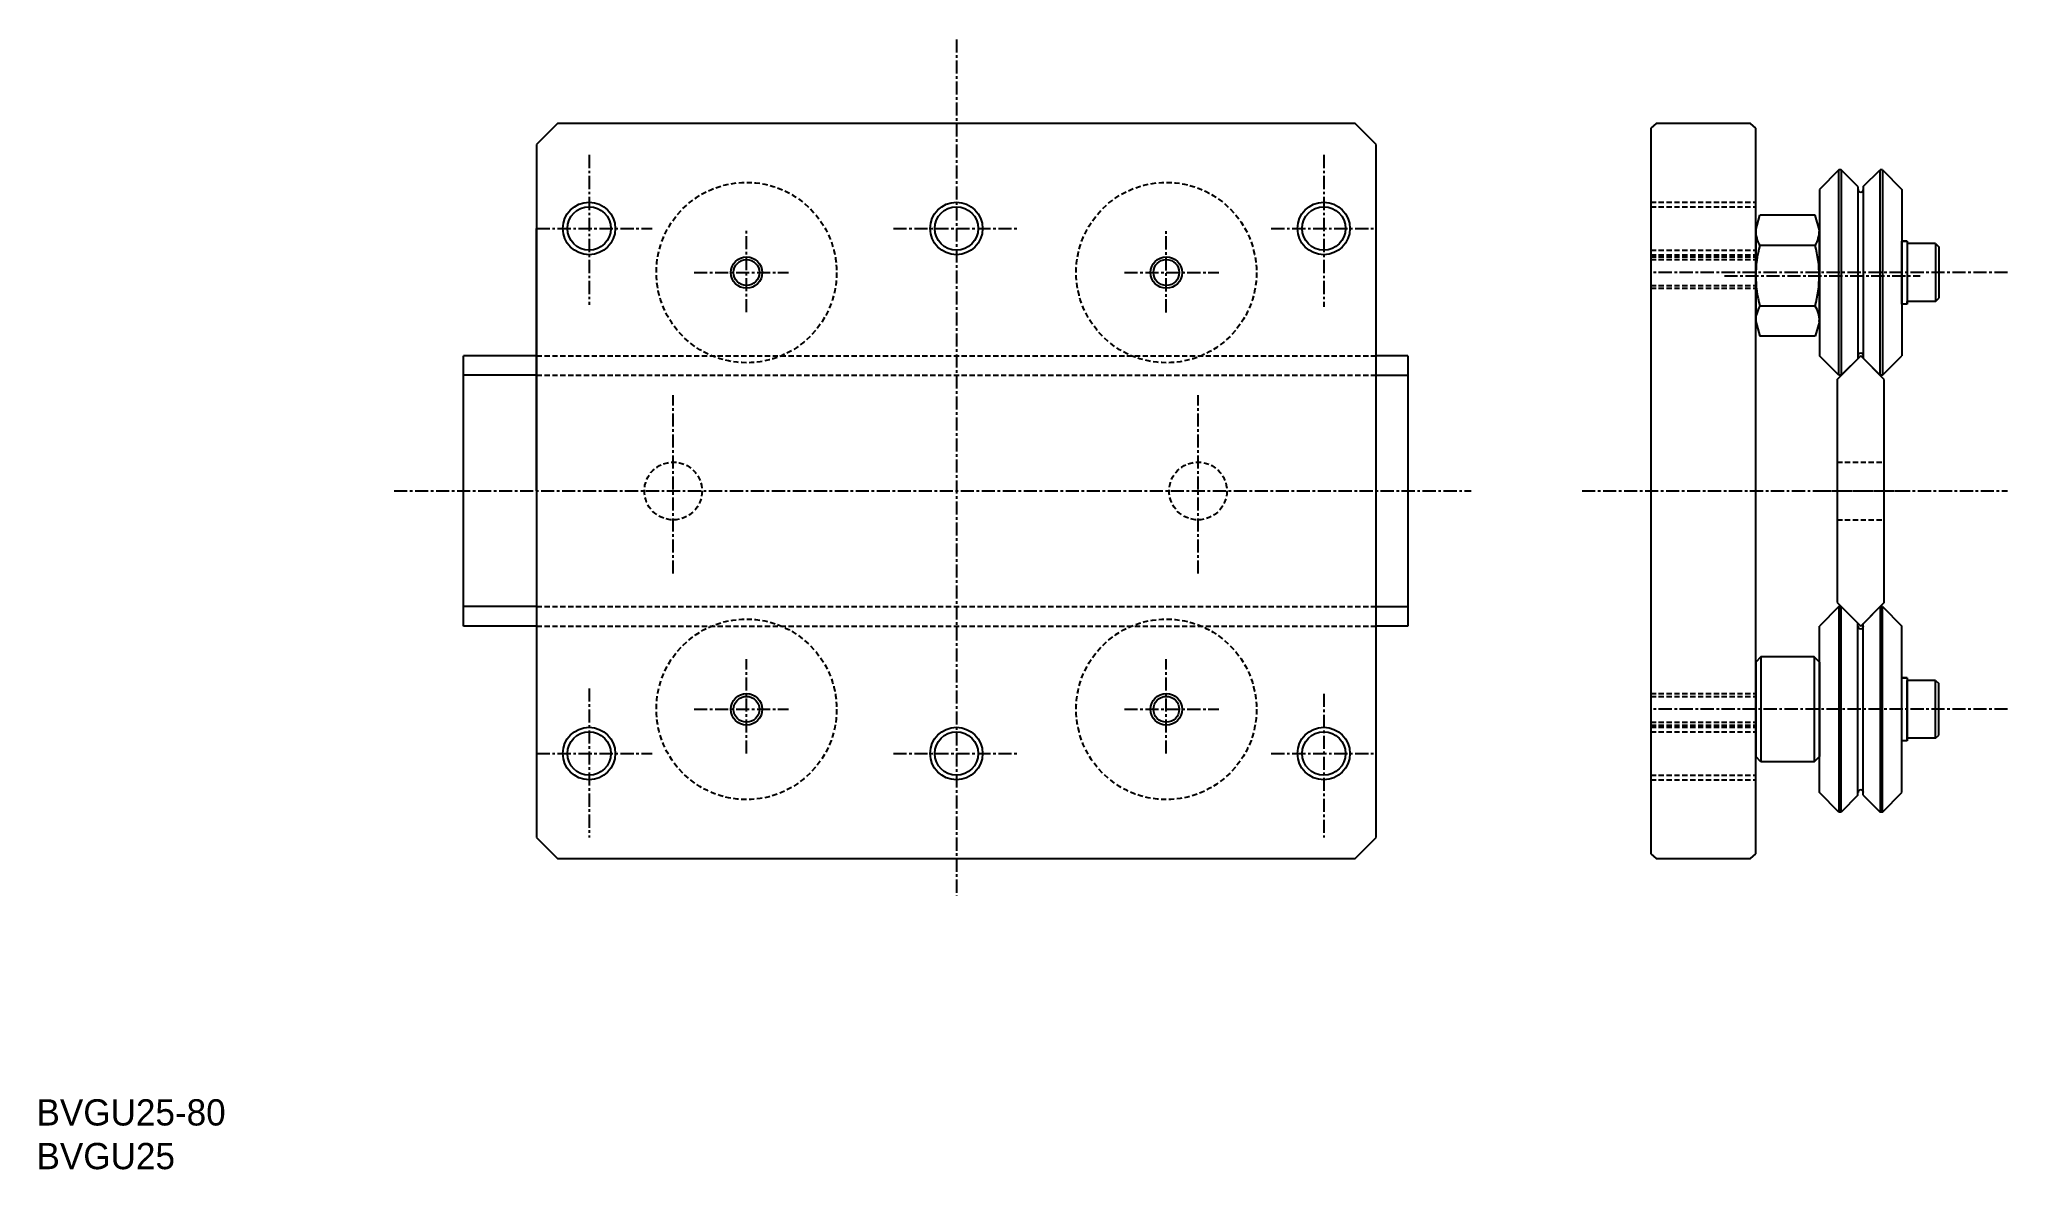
# Model space of a CAD drawing. Extents: x 141 to 328, y 86 to 194.
import ezdxf

# ---------------------------------------------------------------- set-up
doc = ezdxf.new("R2010")
doc.units = 0
doc.linetypes.add('CENTER', pattern=[2, 1.25, -0.25, 0.25, -0.25])
doc.linetypes.add('DASHED', pattern=[0.75, 0.5, -0.25])
doc.layers.get('0').update_dxf_attribs({"linetype": 'CONTINUOUS'})
doc.layers.add('CENTER', color=1, linetype='CENTER')

msp = doc.modelspace()

# ---------------------------------------------------------------- linework, layer by layer
at = {"color": 7, "linetype": 'CONTINUOUS'}
for p, q in [((190.34, 185.55), (188.34, 183.55)), ((266.34, 185.55), (190.34, 185.55)), ((268.34, 183.55), (266.34, 185.55)), ((295, 185.55), (294.5, 185.11)), ((294.5, 185.11), (294.5, 115.99)), ((304, 185.55), (295, 185.55)), ((304.5, 185.11), (304, 185.55)), ((304.5, 115.99), (304.5, 185.11)), ((188.34, 183.55), (188.34, 117.55)), ((268.34, 117.55), (268.34, 183.55)), ((312.41, 181.13), (310.56, 179.27)), ((312.41, 161.57), (312.41, 181.13)), ((312.64, 181.13), (312.41, 181.13)), ((312.64, 181.13), (312.64, 161.57)), ((314.24, 179.53), (312.64, 181.13)), ((314.75, 179.53), (316.35, 181.13)), ((316.35, 161.57), (316.35, 181.13)), ((316.58, 181.13), (316.35, 181.13)), ((316.58, 181.13), (316.58, 161.57)), ((316.58, 181.13), (318.43, 179.27)), ((310.56, 179.27), (310.56, 163.42)), ((314.24, 179.53), (314.24, 163.17)), ((314.24, 179.53), (314.24, 163.17)), ((314.75, 179.53), (314.75, 163.17)), ((314.75, 179.53), (314.75, 163.17)), ((318.43, 179.27), (318.43, 163.42)), ((318.43, 179.27), (318.43, 163.42)), ((304.5, 175.37), (304.88, 176.81)), ((310.17, 176.81), (304.88, 176.81)), ((310.56, 175.37), (310.17, 176.81)), ((188.34, 150.55), (188.34, 175.55)), ((304.5, 175.37), (304.5, 166.7)), ((310.56, 166.85), (310.56, 175.85)), ((310.17, 173.93), (304.88, 173.93)), ((318.43, 168.35), (318.43, 174.35)), ((318.43, 174.35), (318.93, 174.35)), ((318.93, 174.35), (318.43, 174.35)), ((318.93, 174.35), (318.93, 168.35)), ((318.93, 174.35), (318.93, 174.1)), ((318.93, 174.1), (318.93, 168.6)), ((321.63, 174.1), (318.93, 174.1)), ((321.63, 174.1), (321.63, 168.6)), ((321.63, 174.1), (321.93, 173.8)), ((321.93, 173.8), (321.93, 168.9)), ((310.84, 171.35), (310.84, 171.35)), ((321.63, 168.6), (321.93, 168.9)), ((310.17, 168.16), (304.88, 168.16)), ((318.93, 168.35), (318.43, 168.35)), ((318.93, 168.35), (318.43, 168.35)), ((321.63, 168.6), (318.93, 168.6)), ((318.93, 168.35), (318.93, 168.6)), ((304.5, 166.7), (304.88, 165.28)), ((310.17, 165.28), (304.88, 165.28)), ((310.56, 166.7), (310.17, 165.28)), ((181.36, 137.68), (181.36, 163.42)), ((188.34, 163.42), (181.36, 163.42)), ((271.36, 163.42), (268.34, 163.42)), ((271.36, 163.42), (271.36, 137.68)), ((312.41, 161.57), (310.56, 163.42)), ((312.25, 161.17), (314.5, 163.42)), ((314.5, 163.42), (312.64, 161.57)), ((314.5, 163.42), (316.35, 161.57)), ((316.75, 161.17), (314.5, 163.42)), ((316.58, 161.57), (318.43, 163.42)), ((188.34, 161.57), (181.36, 161.57)), ((268.34, 161.57), (271.36, 161.57)), ((312.64, 161.57), (312.41, 161.57)), ((316.58, 161.57), (316.35, 161.57)), ((312.25, 161.17), (312.25, 139.93)), ((316.75, 139.93), (316.75, 161.17)), ((188.34, 139.54), (181.36, 139.54)), ((268.34, 139.54), (271.36, 139.54)), ((312.41, 139.54), (310.56, 137.68)), ((312.25, 139.93), (314.5, 137.68)), ((312.41, 139.54), (312.41, 119.98)), ((312.64, 139.54), (312.41, 139.54)), ((314.5, 137.68), (312.64, 139.54)), ((312.64, 119.98), (312.64, 139.54)), ((316.75, 139.93), (314.5, 137.68)), ((314.5, 137.68), (316.35, 139.54)), ((316.35, 139.54), (316.35, 119.98)), ((316.58, 139.54), (316.35, 139.54)), ((316.58, 139.54), (318.43, 137.68)), ((316.58, 119.98), (316.58, 139.54)), ((188.34, 137.68), (181.36, 137.68)), ((271.36, 137.68), (268.34, 137.68)), ((310.56, 121.83), (310.56, 137.68)), ((314.24, 121.58), (314.24, 137.94)), ((314.24, 121.58), (314.24, 137.94)), ((314.75, 121.58), (314.75, 137.94)), ((314.75, 121.58), (314.75, 137.94)), ((318.43, 121.83), (318.43, 137.68)), ((318.43, 121.83), (318.43, 137.68)), ((305, 134.76), (304.5, 134.26)), ((304.5, 134.26), (304.5, 125.26)), ((310.06, 134.76), (305, 134.76)), ((305, 134.76), (305, 124.76)), ((310.06, 134.76), (310.06, 124.76)), ((310.56, 134.26), (310.06, 134.76)), ((310.56, 134.26), (310.56, 125.26)), ((318.43, 126.76), (318.43, 132.76)), ((318.43, 132.76), (318.93, 132.76)), ((318.93, 132.76), (318.43, 132.76)), ((318.93, 132.76), (318.93, 126.76)), ((318.93, 132.76), (318.93, 132.51)), ((318.93, 127.01), (318.93, 132.51)), ((321.63, 132.51), (318.93, 132.51)), ((321.63, 127.01), (321.63, 132.51)), ((321.63, 132.51), (321.93, 132.21)), ((321.93, 127.31), (321.93, 132.21)), ((318.93, 126.76), (318.43, 126.76)), ((318.93, 126.76), (318.43, 126.76)), ((321.63, 127.01), (318.93, 127.01)), ((318.93, 126.76), (318.93, 127.01)), ((321.63, 127.01), (321.93, 127.31)), ((305, 124.76), (304.5, 125.26)), ((310.06, 124.76), (305, 124.76)), ((310.06, 124.76), (310.56, 125.26)), ((312.41, 119.98), (310.56, 121.83)), ((314.24, 121.58), (312.64, 119.98)), ((314.75, 121.58), (316.35, 119.98)), ((316.58, 119.98), (318.43, 121.83)), ((312.64, 119.98), (312.41, 119.98)), ((316.58, 119.98), (316.35, 119.98)), ((188.34, 117.55), (190.34, 115.55)), ((266.34, 115.55), (268.34, 117.55)), ((190.34, 115.55), (266.34, 115.55)), ((294.5, 115.99), (295, 115.55)), ((295, 115.55), (304, 115.55)), ((304, 115.55), (304.5, 115.99))]:
    msp.add_line(p, q, dxfattribs=at)
at = {"color": 3, "linetype": 'DASHED'}
for p, q in [((294.5, 178.05), (304.5, 178.05)), ((294.5, 177.62), (304.5, 177.62)), ((294.5, 173.48), (304.5, 173.48)), ((294.5, 173.05), (304.5, 173.05)), ((294.5, 172.85), (304.5, 172.85)), ((294.5, 172.58), (304.5, 172.58)), ((294.5, 170.12), (304.54, 170.12)), ((294.5, 169.85), (304.5, 169.85)), ((188.34, 163.42), (268.34, 163.42)), ((188.34, 161.57), (268.34, 161.57)), ((312.25, 153.3), (316.75, 153.3)), ((312.25, 147.8), (316.75, 147.8)), ((188.34, 139.54), (268.34, 139.54)), ((188.34, 137.68), (268.34, 137.68)), ((294.5, 131.26), (304.5, 131.26)), ((294.5, 130.99), (304.5, 130.99)), ((294.5, 128.53), (304.54, 128.53)), ((294.5, 128.26), (304.5, 128.26)), ((294.5, 128.05), (304.5, 128.05)), ((294.5, 127.62), (304.5, 127.62)), ((294.5, 123.48), (304.5, 123.48)), ((294.5, 123.05), (304.5, 123.05))]:
    msp.add_line(p, q, dxfattribs=at)
for centre, radius in [((208.34, 171.35), 8.59), ((248.34, 171.35), 8.59), ((201.36, 150.55), 2.75), ((251.36, 150.55), 2.75), ((208.34, 129.76), 8.59), ((248.34, 129.76), 8.59)]:
    msp.add_circle(centre, radius, dxfattribs=at)
at = {"color": 3}
for centre, radius in [((193.34, 175.55), 2.5), ((228.34, 175.55), 2.5), ((263.34, 175.55), 2.5), ((208.34, 171.35), 1.5), ((248.34, 171.35), 1.5), ((208.34, 129.76), 1.5), ((248.34, 129.76), 1.5), ((193.34, 125.55), 2.5), ((228.34, 125.55), 2.5), ((263.34, 125.55), 2.5)]:
    msp.add_circle(centre, radius, dxfattribs=at)
at = {"color": 7, "linetype": 'CONTINUOUS'}
for centre, radius in [((193.34, 175.55), 2.07), ((228.34, 175.55), 2.07), ((263.34, 175.55), 2.07), ((208.34, 171.35), 1.23), ((248.34, 171.35), 1.23), ((208.34, 129.76), 1.23), ((248.34, 129.76), 1.23), ((193.34, 125.55), 2.07), ((228.34, 125.55), 2.07), ((263.34, 125.55), 2.07)]:
    msp.add_circle(centre, radius, dxfattribs=at)
for centre, radius, start, end in [((314.5, 179.27), 0.254, 180, 0), ((307.38, 175.37), 2.89, 180, 210), ((307.67, 175.37), 2.89, 330, 360), ((315.43, 171.05), 10.93, 164.7157, 195.2843), ((299.62, 171.05), 10.93, 344.7157, 15.2843), ((307.4, 166.72), 2.9, 150.0726, 180.2441), ((308.28, 166.88), 2.28, 355.5361, 34.1472), ((314.5, 163.42), 0.254, 0, 180), ((314.5, 137.68), 0.254, 180, 0), ((314.5, 121.83), 0.254, 0, 180)]:
    msp.add_arc(centre, radius, start, end, dxfattribs=at)
at = {"layer": 'CENTER', "color": 1, "linetype": 'CENTER'}
for p, q in [((228.34, 193.55), (228.34, 112.03)), ((193.34, 182.55), (193.34, 168.26)), ((263.34, 182.55), (263.34, 168.1)), ((188.34, 175.55), (199.34, 175.55)), ((208.34, 167.58), (208.34, 175.55)), ((222.34, 175.55), (234.34, 175.55)), ((248.34, 167.55), (248.34, 175.55)), ((258.34, 175.55), (268.34, 175.55)), ((203.34, 171.35), (212.34, 171.35)), ((244.34, 171.35), (253.34, 171.35)), ((328.5, 171.35), (294.5, 171.35)), ((301.51, 171.04), (320.16, 171.04)), ((201.36, 142.68), (201.36, 159.68)), ((251.36, 142.68), (251.36, 159.68)), ((174.76, 150.55), (277.39, 150.55)), ((287.95, 150.55), (328.48, 150.55)), ((310.25, 150.55), (318.75, 150.55)), ((208.34, 125.55), (208.34, 134.55)), ((248.34, 125.55), (248.34, 134.55)), ((193.34, 131.74), (193.34, 117.55)), ((203.34, 129.76), (212.34, 129.76)), ((244.34, 129.76), (253.34, 129.76)), ((263.34, 131.25), (263.34, 117.55)), ((328.5, 129.76), (294.5, 129.76)), ((188.34, 125.55), (199.34, 125.55)), ((222.34, 125.55), (234.34, 125.55)), ((258.34, 125.55), (268.34, 125.55))]:
    msp.add_line(p, q, dxfattribs=at)

# ---------------------------------------------------------------- texts
at = {"color": 7, "linetype": 'CONTINUOUS'}
for s, p in [('BVGU25-80', (140.69, 90.13)), ('BVGU25', (140.69, 85.97))]:
    msp.add_text(s, height=2.5, dxfattribs=at).set_placement(p)

doc.saveas('drawing.dxf')
